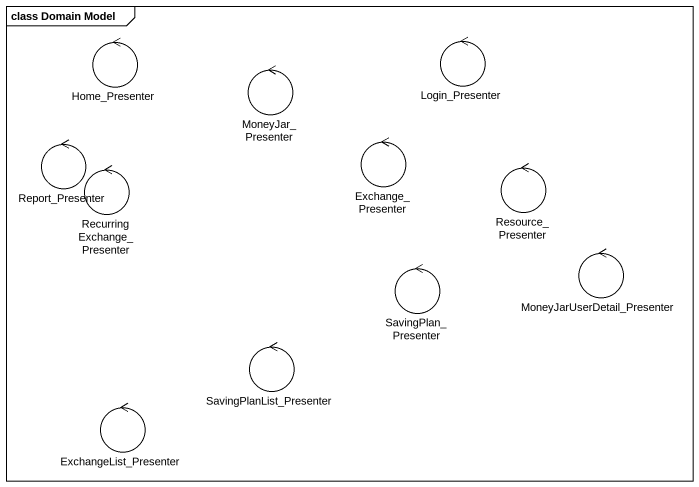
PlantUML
@startuml
mainframe class Domain Model
control Home_Presenter
control Login_Presenter
control MoneyJar_Presenter
control Report_Presenter
control Exchange_Presenter
control RecurringExchange_Presenter
control Resource_Presenter
control SavingPlan_Presenter
control MoneyJarUserDetail_Presenter
control SavingPlanList_Presenter
control ExchangeList_Presenter
@enduml
